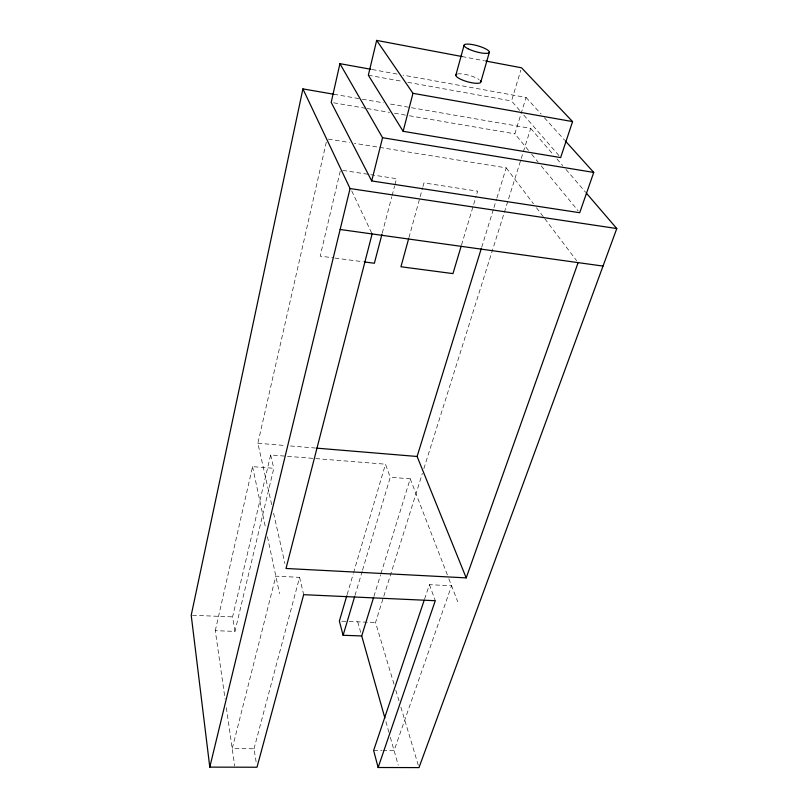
<?xml version="1.0" encoding="UTF-8"?>
<svg xmlns="http://www.w3.org/2000/svg" width="808" height="808" viewBox="0 0 808 808"><rect width="100%" height="100%" fill="white"/><g stroke="black" fill="none" stroke-linecap="round" stroke-linejoin="round"><path stroke-width="0.61" stroke-dasharray="4.04 3.03" d="M215.281 630.674L252.561 466.65L273.801 468.286L234.956 631.391L215.281 630.674L225.078 698.971M271.67 504.647L257.873 443.259L326.775 140.107M234.956 631.391L232.593 616.878L270.65 454.965L385.477 464.196L390.254 477.276L362.539 570.145M340.229 171.235L320.17 256.116L333.724 257.904M382.275 233.047L391.769 196.798M392.092 195.587L394.617 185.921M394.94 184.709L396.516 178.669L340.511 170.023M254.005 748.784L299.576 577.346L275.851 576.155L232.209 748.632L254.005 748.784L256.399 763.54M408.949 237.592L422.624 187.769M422.958 186.547L423.958 182.901L477.619 191.193L476.548 194.768M347.157 594.547L353.197 574.023M353.55 572.822L385.477 464.196M354.985 595.476L362.186 571.347M461.54 244.945L476.195 195.97M519.706 110.413L511.514 100.97L520.827 70.165M528.482 150.379L514.868 133.825L526.069 97.445L403.212 75.154M373.922 596.355L380.588 574.771M380.962 573.569L410.212 478.811L390.254 477.276M481.709 247.228L493.587 208.747M493.961 207.545L496.556 199.121M496.93 197.92L506.212 167.862L354.419 143.309M394.011 684.184L375.548 622.524L422.362 473.438M423.867 468.63L520.897 159.651M521.271 158.449L530.705 128.391L388.345 103.707M424.614 598.981L429.432 584.669L451.561 585.77L394.092 750.622L383.255 750.541M373.629 750.481L382.053 750.541M192.466 615.292L232.593 616.878M341.804 621.19L347.925 621.433M349.147 621.483L375.548 622.524M257.873 443.259L285.456 445.551M290.476 445.966L315.544 448.046M334.956 258.065L363.287 261.792M328.3 139.087L349.45 142.501M333.684 102.808L365.943 108.333M367.185 108.545L389.527 112.362M394.486 113.211L408.141 115.554M409.383 115.766L514.868 133.825M333.876 94.263L361.105 98.99M362.348 99.202L383.386 102.848M368.347 75.235L402.899 81.446M407.838 82.335L511.514 100.97M372.195 69.528L398.253 74.255M462.095 56.56L484.386 60.772M526.069 97.445L541.107 114.1M544.451 117.806L564.499 140.026M523.796 115.13L560.651 157.59M530.705 128.391L552.844 154.146M556.944 158.913L562.681 165.589M565.964 169.407L585.638 192.304M531.684 154.278L538.088 162.075M541.289 165.963L578.114 210.777M506.212 167.862L533.462 203.768M536.482 207.757L544.057 217.736M544.814 218.736L576.599 260.631M351.733 190.941L372.114 233.946M410.212 478.811L448.379 577.538M448.834 578.72L457.742 601.738M429.432 584.669L435.28 600.718M395.819 690.224L399.071 701.112M400.889 707.151L418.988 767.6M357.722 621.817L360.711 632.411M385.911 721.645L388.981 732.513M390.345 737.34L398.192 765.136M270.65 454.965L273.801 468.286M299.576 577.346L303.677 594.678M273.599 513.231L284.911 563.57M252.561 466.65L265.64 528.169M267.468 536.785L279.548 593.577M226.331 707.656L234.694 765.944M457.429 73.993A12.999 3.323 15.8 0 1 479.053 79.568"/><path stroke-width="1.21" d="M333.876 94.263L302.919 88.9L191.213 615.241L209.787 767.125L256.995 767.236L303.677 594.678L435.28 600.718L378.134 767.509L418.988 767.6L616.787 228.553L586.457 193.253M370.953 69.296L339.926 63.67L331.199 102.384L371.71 180.942L579.72 212.726L593.739 172.427L565.327 140.946M462.095 56.56L376.659 40.4L368.347 75.235L403.131 131.31L560.651 157.59L572.569 121.594L521.534 67.801L485.628 61.004M209.787 767.125L350.066 188.537L302.919 88.9M371.71 180.942L382.568 137.713L339.926 63.67M372.114 233.946L286.012 568.479L466.206 577.882L578.114 262.62M403.131 131.31L412.979 93.324L376.659 40.4M381.962 234.259L374.367 263.256L364.519 261.964M408.616 238.804L400.94 266.761L452.955 273.609L461.176 246.137M455.813 75.285L464.034 45.41M480.891 81.749L489.426 52.005M346.804 595.749L339.36 621.1L343.107 635.27L361.711 635.947L384.891 718.029M343.107 635.27L354.631 596.678M361.711 635.947L373.559 597.556M466.206 577.882L417.11 456.48L481.336 248.43M424.21 600.172L373.629 750.481L378.134 767.509M316.807 448.157L417.11 456.48M340.138 229.492L603.01 266.084M350.066 188.537L616.787 228.553M382.568 137.713L593.739 172.427M412.979 93.324L572.569 121.594M480.376 80.729A12.999 3.323 15.8 0 1 468.569 82.052A12.999 3.323 15.8 0 1 456.207 74.498M468.054 48.763A13.16 3.08 15.8 0 0 489.093 52.742A13.16 3.08 15.8 0 0 473.054 44.703A13.16 3.08 15.8 0 0 468.054 48.763"/></g></svg>
